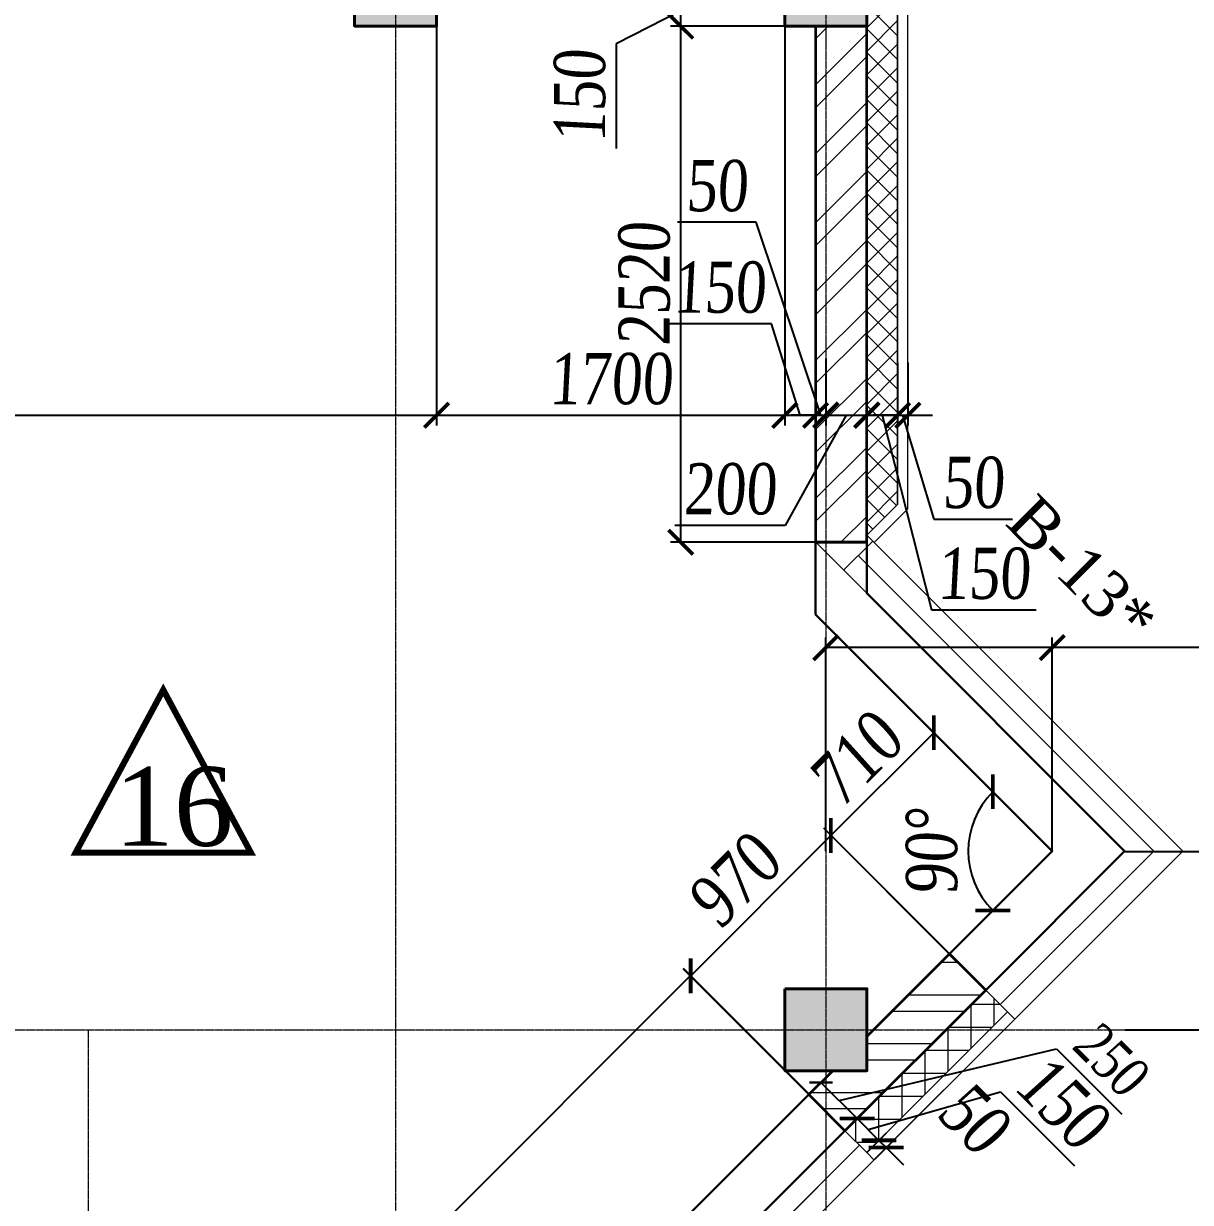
# Model space of a CAD drawing. Header units: inches. Extents: x -407541 to 6688123, y -998590 to 1205599.
# Drawn here: x 25188 to 30883, y 221894 to 227650 of the extents above; entities that cross this region are included whole.
import ezdxf

# ---------------------------------------------------------------- set-up
doc = ezdxf.new("R2010")
doc.units = ezdxf.units.IN
doc.header["$MEASUREMENT"] = 0
doc.linetypes.add('ACAD_ISO04W100', pattern=[30, 24, -3, 0, -3])
for name, color, linetype, lineweight in [('ведомость витражей', 224, 'Continuous', 13), ('ВЕНТ фасад', 230, 'Continuous', 9), ('ВИТРАЖ', 145, 'Continuous', 9), ('КИРПИЧ', 30, 'Continuous', 35), ('марки полов', 140, 'Continuous', 5), ('МОНОЛИТ', 5, 'Continuous', 40), ('Оси', 254, 'ACAD_ISO04W100', 5), ('размер внутр', 142, 'Continuous', 5), ('УТЕПЛИТЕЛЬ', 92, 'Continuous', 9), ('Цоколь', 21, 'Continuous', 30), ('Штриховка', 7, 'Continuous', 9)]:
    doc.layers.add(name, color=color, linetype=linetype, lineweight=lineweight)
doc.styles.add('STYLE2', font='times.ttf', dxfattribs={"width": 0.8, "oblique": 3})
doc.styles.add('Times', font='times.ttf')
doc.styles.add('стиль1', font='times.ttf')
doc.dimstyles.new('vnytren', dxfattribs={"dimtxt": 250, "dimasz": 120, "dimexe": 50, "dimexo": 0, "dimgap": 50, "dimtad": 1, "dimdec": 0, "dimzin": 0, "dimdsep": 46, "dimtxsty": 'STYLE2', "dimblk": 'ARCHTICK', "dimcen": 0, "dimadec": 0, "dimazin": 0, "dimtfac": 1, "dimtdec": 0, "dimtmove": 1, "dimatfit": 2, "dimldrblk": 'DOT', "dimfxl": 1, "dimtolj": 1, "dimtzin": 0, "dimarcsym": 0})
doc.dimstyles.new('монолит', dxfattribs={"dimtxt": 200, "dimasz": 80, "dimexe": 50, "dimexo": 0, "dimgap": 50, "dimtad": 1, "dimdec": 0, "dimzin": 0, "dimdsep": 46, "dimtxsty": 'STYLE2', "dimblk": 'ARCHTICK', "dimcen": 0, "dimadec": 0, "dimazin": 0, "dimtfac": 1, "dimtdec": 0, "dimtmove": 1, "dimatfit": 2, "dimldrblk": 'DOT', "dimfxl": 1, "dimtolj": 1, "dimtzin": 0, "dimarcsym": 0})

# ---------------------------------------------------------------- blocks, each defined once
blk = doc.blocks.new('_ARCHTICK')
at = {"color": 0, "linetype": 'ByBlock', "const_width": 0.15}
blk.add_lwpolyline([(-0.5, -0.5), (0.5, 0.5)], dxfattribs=at)
blk = doc.blocks.new('*D1352')
at = {"layer": 'размер внутр', "color": 0, "lineweight": -2, "transparency": 16777216}
for p, q in [((27203.4, 227637.2), (27203.4, 225687)), ((21223.2, 225038.4), (21223.2, 225787)), ((21223.2, 225737), (27203.4, 225737))]:
    blk.add_line(p, q, dxfattribs=at)
at = {"layer": 'размер внутр', "color": 0, "lineweight": -2, "transparency": 16777216, "xscale": 120, "yscale": 120, "zscale": 120, "rotation": 180}
blk.add_blockref('_ARCHTICK', (21223.2, 225737), dxfattribs=at)
at = {"layer": 'размер внутр', "color": 0, "lineweight": -2, "transparency": 16777216, "xscale": 120, "yscale": 120, "zscale": 120}
blk.add_blockref('_ARCHTICK', (27203.4, 225737), dxfattribs=at)
at = {"layer": 'размер внутр', "color": 0, "transparency": 16777216, "insert": (24213.3, 225914.6), "char_height": 250, "attachment_point": 5, "style": 'STYLE2'}
blk.add_mtext('\\A1;5980', dxfattribs=at)
blk = doc.blocks.new('_Dot')
at = {"color": 0, "linetype": 'ByBlock', "lineweight": -2}
blk.add_line((-0.5, 0), (-1, 0), dxfattribs=at)
at = {"color": 0, "linetype": 'ByBlock', "const_width": 0.5}
blk.add_lwpolyline([(-0.25, 0, 1), (0.25, 0, 1)], format="xyb", close=True, dxfattribs=at)
blk = doc.blocks.new('*D1353')
at = {"layer": 'размер внутр', "color": 0, "lineweight": -2, "transparency": 16777216}
for p, q in [((28762.6, 226679.7), (28378.7, 226679.7)), ((29078.3, 225737), (28762.6, 226679.7)), ((29053.3, 225993.3), (29053.3, 225687)), ((29103.2, 226012.1), (29103.2, 225687)), ((29053.3, 225737), (28933.3, 225737)), ((29053.3, 225737), (29103.2, 225737)), ((29053.3, 225737), (29103.2, 225737)), ((29103.2, 225737), (29223.2, 225737))]:
    blk.add_line(p, q, dxfattribs=at)
at = {"layer": 'размер внутр', "color": 0, "lineweight": -2, "transparency": 16777216, "xscale": 120, "yscale": 120, "zscale": 120}
blk.add_blockref('_ARCHTICK', (29053.3, 225737), dxfattribs=at)
at = {"layer": 'размер внутр', "color": 0, "lineweight": -2, "transparency": 16777216, "xscale": 120, "yscale": 120, "zscale": 120, "rotation": 180}
blk.add_blockref('_ARCHTICK', (29103.2, 225737), dxfattribs=at)
at = {"layer": 'размер внутр', "color": 0, "transparency": 16777216, "insert": (28570.6, 226856.9), "char_height": 250, "attachment_point": 5, "style": 'STYLE2'}
blk.add_mtext('\\A1;50', dxfattribs=at)
blk = doc.blocks.new('*D3537')
at = {"layer": 'размер внутр', "color": 0, "lineweight": -2, "transparency": 16777216}
for p, q in [((29303.3, 226012.1), (29303.3, 225687)), ((29453.2, 225993.3), (29453.2, 225687)), ((29303.3, 225737), (29453.2, 225737)), ((29378.3, 225737), (29618.5, 224786.9)), ((29618.5, 224786.9), (30129.4, 224786.9))]:
    blk.add_line(p, q, dxfattribs=at)
at = {"layer": 'размер внутр', "color": 0, "lineweight": -2, "transparency": 16777216, "xscale": 120, "yscale": 120, "zscale": 120, "rotation": 180}
blk.add_blockref('_ARCHTICK', (29303.3, 225737), dxfattribs=at)
at = {"layer": 'размер внутр', "color": 0, "lineweight": -2, "transparency": 16777216, "xscale": 120, "yscale": 120, "zscale": 120}
blk.add_blockref('_ARCHTICK', (29453.2, 225737), dxfattribs=at)
at = {"layer": 'размер внутр', "color": 0, "transparency": 16777216, "insert": (29873.9, 224964.1), "char_height": 250, "attachment_point": 5, "style": 'STYLE2'}
blk.add_mtext('\\A1;150', dxfattribs=at)
blk = doc.blocks.new('*D1354')
at = {"layer": 'размер внутр', "color": 0, "lineweight": -2, "transparency": 16777216}
for p, q in [((29453.2, 225993.3), (29453.2, 225687)), ((29503.2, 225994.6), (29503.2, 225687)), ((29453.2, 225737), (29333.2, 225737)), ((29453.2, 225737), (29503.2, 225737)), ((29453.2, 225737), (29503.2, 225737)), ((29478.2, 225737), (29630.2, 225230.5)), ((29503.2, 225737), (29623.2, 225737)), ((29630.2, 225230.5), (30014.1, 225230.5))]:
    blk.add_line(p, q, dxfattribs=at)
at = {"layer": 'размер внутр', "color": 0, "lineweight": -2, "transparency": 16777216, "xscale": 120, "yscale": 120, "zscale": 120}
blk.add_blockref('_ARCHTICK', (29453.2, 225737), dxfattribs=at)
at = {"layer": 'размер внутр', "color": 0, "lineweight": -2, "transparency": 16777216, "xscale": 120, "yscale": 120, "zscale": 120, "rotation": 180}
blk.add_blockref('_ARCHTICK', (29503.2, 225737), dxfattribs=at)
at = {"layer": 'размер внутр', "color": 0, "transparency": 16777216, "insert": (29822.2, 225407.7), "char_height": 250, "attachment_point": 5, "style": 'STYLE2'}
blk.add_mtext('\\A1;50', dxfattribs=at)
blk = doc.blocks.new('*D1356')
at = {"layer": 'размер внутр', "color": 0, "lineweight": -2, "transparency": 16777216}
for p, q in [((29103.2, 226012.1), (29103.2, 225688.4)), ((29303.3, 226012.1), (29303.3, 225688.4)), ((29203.3, 225738.4), (28904.8, 225199.2)), ((29103.2, 225738.4), (29303.3, 225738.4)), ((28904.8, 225199.2), (28365.6, 225199.2))]:
    blk.add_line(p, q, dxfattribs=at)
at = {"layer": 'размер внутр', "color": 0, "lineweight": -2, "transparency": 16777216, "xscale": 120, "yscale": 120, "zscale": 120, "rotation": 180}
blk.add_blockref('_ARCHTICK', (29103.2, 225738.4), dxfattribs=at)
at = {"layer": 'размер внутр', "color": 0, "lineweight": -2, "transparency": 16777216, "xscale": 120, "yscale": 120, "zscale": 120}
blk.add_blockref('_ARCHTICK', (29303.3, 225738.4), dxfattribs=at)
at = {"layer": 'размер внутр', "color": 0, "transparency": 16777216, "insert": (28635.2, 225376.4), "char_height": 250, "attachment_point": 5, "style": 'STYLE2'}
blk.add_mtext('\\A1;200', dxfattribs=at)
blk = doc.blocks.new('*D1358')
at = {"layer": 'размер внутр', "color": 0, "lineweight": -2, "transparency": 16777216}
for p, q in [((29022.2, 222422.7), (28408.1, 223036.7)), ((25240.5, 219798.4), (28443.5, 223001.4)), ((25864.3, 219174.7), (25205.2, 219833.8))]:
    blk.add_line(p, q, dxfattribs=at)
at = {"layer": 'размер внутр', "color": 0, "lineweight": -2, "transparency": 16777216, "xscale": 120, "yscale": 120, "zscale": 120}
for p, rotation in [((28443.5, 223001.4), 45.00000000046255), ((25240.5, 219798.4), 225.0000000004625)]:
    blk.add_blockref('_ARCHTICK', p, dxfattribs=dict(at, rotation=rotation))
at = {"layer": 'размер внутр', "color": 0, "transparency": 16777216, "insert": (26716.7, 221525.2), "char_height": 250, "attachment_point": 5, "rotation": 45, "style": 'STYLE2'}
blk.add_mtext('\\A1;4530', dxfattribs=at)
blk = doc.blocks.new('*D1359')
at = {"layer": 'размер внутр', "color": 0, "lineweight": -2, "transparency": 16777216}
for p, q in [((28442.3, 222999.5), (29128.4, 223685.6)), ((29706.3, 223107.8), (29093.1, 223721)), ((29020.7, 222421.2), (28407, 223034.9))]:
    blk.add_line(p, q, dxfattribs=at)
at = {"layer": 'размер внутр', "color": 0, "lineweight": -2, "transparency": 16777216, "xscale": 120, "yscale": 120, "zscale": 120}
for p, rotation in [((29128.4, 223685.6), 45.00000000046255), ((28442.3, 222999.5), 225.0000000004625)]:
    blk.add_blockref('_ARCHTICK', p, dxfattribs=dict(at, rotation=rotation))
at = {"layer": 'размер внутр', "color": 0, "transparency": 16777216, "insert": (28659.9, 223468.1), "char_height": 250, "attachment_point": 5, "rotation": 45, "style": 'STYLE2'}
blk.add_mtext('\\A1;970', dxfattribs=at)
blk = doc.blocks.new('*D1360')
at = {"layer": 'размер внутр', "color": 0, "lineweight": -2, "transparency": 16777216}
for p, q in [((29128.4, 223685.6), (29630.4, 224187.6)), ((30164.8, 223653.1), (29595, 224222.9)), ((29707.3, 223106.8), (29093.1, 223721))]:
    blk.add_line(p, q, dxfattribs=at)
at = {"layer": 'размер внутр', "color": 0, "lineweight": -2, "transparency": 16777216, "xscale": 120, "yscale": 120, "zscale": 120}
for p, rotation in [((29630.4, 224187.6), 45.00000000046255), ((29128.4, 223685.6), 225.0000000004625)]:
    blk.add_blockref('_ARCHTICK', p, dxfattribs=dict(at, rotation=rotation))
at = {"layer": 'размер внутр', "color": 0, "transparency": 16777216, "insert": (29253.9, 224062.1), "char_height": 250, "attachment_point": 5, "rotation": 45, "style": 'STYLE2'}
blk.add_mtext('\\A1;710', dxfattribs=at)
blk = doc.blocks.new('*D1361')
at = {"layer": 'размер внутр', "color": 0, "lineweight": -2, "transparency": 16777216}
for p, q in [((29055.3, 227637.2), (28345.1, 227637.2)), ((28395.1, 225117.3), (28395.1, 227637.2)), ((29055.3, 225117.3), (28345.1, 225117.3))]:
    blk.add_line(p, q, dxfattribs=at)
at = {"layer": 'размер внутр', "color": 0, "lineweight": -2, "transparency": 16777216, "xscale": 120, "yscale": 120, "zscale": 120}
for p, rotation in [((28395.1, 227637.2), 90), ((28395.1, 225117.3), 270)]:
    blk.add_blockref('_ARCHTICK', p, dxfattribs=dict(at, rotation=rotation))
at = {"layer": 'размер внутр', "color": 0, "transparency": 16777216, "insert": (28218, 226377.2), "char_height": 250, "attachment_point": 5, "rotation": 90, "style": 'STYLE2'}
blk.add_mtext('\\A1;2520', dxfattribs=at)
blk = doc.blocks.new('*D1362')
at = {"layer": 'размер внутр', "color": 0, "lineweight": -2, "transparency": 16777216}
for p, q in [((28903.3, 227787.1), (28345.1, 227787.1)), ((28395.1, 227637.2), (28395.1, 227787.1)), ((28395.1, 227712.1), (28079.9, 227550.6)), ((29055.3, 227637.2), (28345.1, 227637.2)), ((28079.9, 227550.6), (28079.9, 227039.7))]:
    blk.add_line(p, q, dxfattribs=at)
at = {"layer": 'размер внутр', "color": 0, "lineweight": -2, "transparency": 16777216, "xscale": 120, "yscale": 120, "zscale": 120}
for p, rotation in [((28395.1, 227787.1), 90), ((28395.1, 227637.2), 270)]:
    blk.add_blockref('_ARCHTICK', p, dxfattribs=dict(at, rotation=rotation))
at = {"layer": 'размер внутр', "color": 0, "transparency": 16777216, "insert": (27902.8, 227295.2), "char_height": 250, "attachment_point": 5, "rotation": 90, "style": 'STYLE2'}
blk.add_mtext('\\A1;150', dxfattribs=at)
blk = doc.blocks.new('*D1384')
at = {"layer": 'размер внутр', "color": 0, "lineweight": -2, "transparency": 16777216}
for p, q in [((29168, 222391.6), (30228.7, 222644.5)), ((30228.7, 222644.5), (30547.9, 222325.2)), ((28995.2, 222395.7), (29114.9, 222515.4)), ((29079.5, 222480), (29256.4, 222303.1)), ((29172.1, 222218.8), (29291.8, 222338.5))]:
    blk.add_line(p, q, dxfattribs=at)
at = {"layer": 'размер внутр', "color": 0, "lineweight": -2, "transparency": 16777216, "xscale": 80, "yscale": 80, "zscale": 80}
for p, rotation in [((29079.5, 222480), 135.0000000001179), ((29256.4, 222303.1), 315.0000000001178)]:
    blk.add_blockref('_ARCHTICK', p, dxfattribs=dict(at, rotation=rotation))
at = {"layer": 'размер внутр', "color": 0, "transparency": 16777216, "insert": (30495.6, 222592.2), "char_height": 200, "attachment_point": 5, "rotation": 315, "style": 'STYLE2'}
blk.add_mtext('\\A1;250', dxfattribs=at)
blk = doc.blocks.new('*D1385')
at = {"layer": 'размер внутр', "color": 0, "lineweight": -2, "transparency": 16777216}
for p, q in [((29309.4, 222250.2), (29956.2, 222433.8)), ((29956.2, 222433.8), (30317.5, 222072.6)), ((29172.1, 222218.8), (29291.8, 222338.5)), ((29256.4, 222303.1), (29362.4, 222197.2)), ((29304.3, 222139.1), (29397.7, 222232.5))]:
    blk.add_line(p, q, dxfattribs=at)
at = {"layer": 'размер внутр', "color": 0, "lineweight": -2, "transparency": 16777216, "xscale": 120, "yscale": 120, "zscale": 120}
for p, rotation in [((29256.4, 222303.1), 135.0000000001175), ((29362.4, 222197.2), 315.0000000001174)]:
    blk.add_blockref('_ARCHTICK', p, dxfattribs=dict(at, rotation=rotation))
at = {"layer": 'размер внутр', "color": 0, "transparency": 16777216, "insert": (30262.1, 222378.5), "char_height": 250, "attachment_point": 5, "rotation": 315, "style": 'STYLE2'}
blk.add_mtext('\\A1;150', dxfattribs=at)
blk = doc.blocks.new('*D1386')
at = {"layer": 'размер внутр', "color": 0, "lineweight": -2, "transparency": 16777216}
for p, q in [((29362.4, 222197.2), (29277.5, 222282)), ((29304.3, 222139.1), (29397.7, 222232.5)), ((29343.4, 222107.2), (29433.2, 222197.1)), ((29362.4, 222197.2), (29397.8, 222161.7)), ((29397.8, 222161.7), (29482.7, 222076.9))]:
    blk.add_line(p, q, dxfattribs=at)
at = {"layer": 'размер внутр', "color": 0, "lineweight": -2, "transparency": 16777216, "xscale": 120, "yscale": 120, "zscale": 120}
for p, rotation in [((29362.4, 222197.2), 315.0000000001174), ((29397.8, 222161.7), 135.0000000001175)]:
    blk.add_blockref('_ARCHTICK', p, dxfattribs=dict(at, rotation=rotation))
at = {"layer": 'размер внутр', "color": 0, "transparency": 16777216, "insert": (29829.5, 222301.3), "char_height": 250, "attachment_point": 5, "rotation": 315, "style": 'STYLE2'}
blk.add_mtext('\\A1;50', dxfattribs=at)
blk = doc.blocks.new('*D1547')
at = {"layer": 'размер внутр', "color": 0, "lineweight": -2, "transparency": 16777216}
for p, q in [((27203.4, 227637.2), (27203.4, 225687)), ((28903.4, 227637.2), (28903.4, 225687)), ((27203.4, 225737), (28903.4, 225737))]:
    blk.add_line(p, q, dxfattribs=at)
at = {"layer": 'размер внутр', "color": 0, "lineweight": -2, "transparency": 16777216, "xscale": 120, "yscale": 120, "zscale": 120, "rotation": 180}
blk.add_blockref('_ARCHTICK', (27203.4, 225737), dxfattribs=at)
at = {"layer": 'размер внутр', "color": 0, "lineweight": -2, "transparency": 16777216, "xscale": 120, "yscale": 120, "zscale": 120}
blk.add_blockref('_ARCHTICK', (28903.4, 225737), dxfattribs=at)
at = {"layer": 'размер внутр', "color": 0, "transparency": 16777216, "insert": (28053.4, 225914.6), "char_height": 250, "attachment_point": 5, "style": 'STYLE2'}
blk.add_mtext('\\A1;1700', dxfattribs=at)
blk = doc.blocks.new('*D1933')
at = {"layer": 'размер внутр', "color": 0, "lineweight": -2, "transparency": 16777216}
for p, q in [((28903.4, 227637.2), (28903.4, 225687)), ((29053.3, 226946), (29053.3, 225687)), ((28838.6, 226184), (28327.7, 226184)), ((28978.3, 225737), (28838.6, 226184)), ((28903.4, 225737), (29053.3, 225737))]:
    blk.add_line(p, q, dxfattribs=at)
at = {"layer": 'размер внутр', "color": 0, "lineweight": -2, "transparency": 16777216, "xscale": 120, "yscale": 120, "zscale": 120, "rotation": 180}
blk.add_blockref('_ARCHTICK', (28903.4, 225737), dxfattribs=at)
at = {"layer": 'размер внутр', "color": 0, "lineweight": -2, "transparency": 16777216, "xscale": 120, "yscale": 120, "zscale": 120}
blk.add_blockref('_ARCHTICK', (29053.3, 225737), dxfattribs=at)
at = {"layer": 'размер внутр', "color": 0, "transparency": 16777216, "insert": (28583.1, 226361.1), "char_height": 250, "attachment_point": 5, "style": 'STYLE2'}
blk.add_mtext('\\A1;150', dxfattribs=at)
blk = doc.blocks.new('*D2019')
at = {"layer": 'размер внутр', "color": 0, "lineweight": -2, "transparency": 16777216}
blk.add_arc((30208.7, 223609.2), 410.3, 135, 225, dxfattribs=at)
at = {"layer": 'размер внутр', "color": 0, "lineweight": -2, "transparency": 16777216, "xscale": 120, "yscale": 120, "zscale": 120}
for p, rotation in [((29918.6, 223899.3), 45.00000000001725), ((29918.6, 223319.1), 315.0000000000398)]:
    blk.add_blockref('_ARCHTICK', p, dxfattribs=dict(at, rotation=rotation))
at = {"layer": 'размер внутр', "color": 0, "transparency": 16777216, "insert": (29620.9, 223609.2), "char_height": 250, "attachment_point": 5, "rotation": 90, "style": 'STYLE2'}
blk.add_mtext('\\A1;90°', dxfattribs=at)
blk = doc.blocks.new('*D3315')
at = {"layer": 'размер внутр', "color": 0, "lineweight": -2, "ltscale": 0.1, "transparency": 16777216}
for p, q in [((30564.1, 223607.5), (31407.4, 223607.5)), ((31357.4, 223607.5), (31357.4, 222737.2)), ((30564.1, 222737.2), (31407.4, 222737.2))]:
    blk.add_line(p, q, dxfattribs=at)
at = {"layer": 'размер внутр', "color": 0, "lineweight": -2, "ltscale": 0.1, "transparency": 16777216, "xscale": 120, "yscale": 120, "zscale": 120}
for p, rotation in [((31357.4, 223607.5), 90), ((31357.4, 222737.2), 270)]:
    blk.add_blockref('_ARCHTICK', p, dxfattribs=dict(at, rotation=rotation))
at = {"layer": 'размер внутр', "color": 0, "ltscale": 0.1, "transparency": 16777216, "insert": (31179.9, 223172.4), "char_height": 250, "attachment_point": 5, "rotation": 90, "style": 'STYLE2'}
blk.add_mtext('\\A1;870', dxfattribs=at)
blk = doc.blocks.new('*D3319')
at = {"layer": 'размер внутр', "color": 0, "lineweight": -2, "ltscale": 0.1, "transparency": 16777216}
for p, q in [((29103.2, 223609.2), (29103.2, 224653)), ((30208.7, 223609.2), (30208.7, 224653)), ((30208.7, 224603), (29103.2, 224603)), ((31623.6, 224603), (30208.7, 224603))]:
    blk.add_line(p, q, dxfattribs=at)
at = {"layer": 'размер внутр', "color": 0, "lineweight": -2, "ltscale": 0.1, "transparency": 16777216, "xscale": 120, "yscale": 120, "zscale": 120, "rotation": 180}
blk.add_blockref('_ARCHTICK', (29103.2, 224603), dxfattribs=at)
at = {"layer": 'размер внутр', "color": 0, "lineweight": -2, "ltscale": 0.1, "transparency": 16777216, "xscale": 120, "yscale": 120, "zscale": 120}
blk.add_blockref('_ARCHTICK', (30208.7, 224603), dxfattribs=at)
at = {"layer": 'размер внутр', "color": 0, "ltscale": 0.1, "transparency": 16777216, "insert": (31298.8, 224780.1), "char_height": 250, "attachment_point": 5, "style": 'STYLE2'}
blk.add_mtext('\\A1;1105', dxfattribs=at)

msp = doc.modelspace()

# ---------------------------------------------------------------- hatches: boundary and pattern name
at = {"layer": 'УТЕПЛИТЕЛЬ'}
h = msp.add_hatch(dxfattribs=at)
h.set_pattern_fill('ANSI37', color=256, scale=900, angle=45, style=0)
h.paths.add_polyline_path([(29884.1, 222931), (29990.1, 222824.9), (29302.8, 222137.6), (29196.8, 222243.7)])
at = {"layer": 'Штриховка'}
h = msp.add_hatch(dxfattribs=at)
h.set_pattern_fill('ANSI35', color=256, scale=25, style=0)
h.set_pattern_definition([(45, (-6764080.43, -624333.35), (-112.2532015, 112.2532015), []), (45, (-6763968.18, -624333.35), (-112.2532015, 112.2532015), [198.4375, -39.6875, 0, -39.6875])])
h.paths.add_polyline_path([(17203.4, 266637), (17603.4, 266637), (17603.4, 266237), (17203.4, 266237)])
h.paths.add_polyline_path([(20203.4, 266637), (20603.4, 266637), (20603.4, 266237), (20203.4, 266237)])
h.paths.add_polyline_path([(24073.4, 266637), (24473.4, 266637), (24473.4, 266237), (24073.4, 266237)])
h.paths.add_polyline_path([(17203.4, 261137), (17603.4, 261137), (17603.4, 260737), (17203.4, 260737)])
h.paths.add_polyline_path([(17203.4, 252637), (17603.4, 252637), (17603.4, 252237), (17203.4, 252237)])
h.paths.add_polyline_path([(17203.4, 249137), (17603.4, 249137), (17603.4, 248737), (17203.4, 248737)])
h.paths.add_polyline_path([(17203.4, 243137), (17603.4, 243137), (17603.4, 242737), (17203.4, 242737)])
h.paths.add_polyline_path([(17203.4, 237137), (17603.4, 237137), (17603.4, 236737), (17203.4, 236737)])
h.paths.add_polyline_path([(20203.4, 231137), (20603.4, 231137), (20603.4, 230737), (20203.4, 230737)])
h.paths.add_polyline_path([(20203.4, 237137), (20603.4, 237137), (20603.4, 236737), (20203.4, 236737)])
h.paths.add_polyline_path([(20203.4, 243137), (20603.4, 243137), (20603.4, 242737), (20203.4, 242737)])
h.paths.add_polyline_path([(20203.4, 249137), (20603.4, 249137), (20603.4, 248737), (20203.4, 248737)])
h.paths.add_polyline_path([(20203.4, 228037), (20603.4, 228037), (20603.4, 227637), (20203.4, 227637)])
h.paths.add_polyline_path([(20203.4, 219337), (20603.4, 219337), (20603.4, 218937), (20203.4, 218937)])
h.paths.add_polyline_path([(24703.4, 258237), (25103.4, 258237), (25103.4, 257837), (24703.4, 257837)])
h.paths.add_polyline_path([(30703.4, 263637), (31103.4, 263637), (31103.4, 263237), (30703.4, 263237)])
h.paths.add_polyline_path([(30703.4, 258237), (31103.4, 258237), (31103.4, 257837), (30703.4, 257837)])
h.paths.add_polyline_path([(36703.4, 263637), (37103.4, 263637), (37103.4, 263237), (36703.4, 263237)])
h.paths.add_polyline_path([(36703.4, 258237), (37103.4, 258237), (37103.4, 257837), (36703.4, 257837)])
h.paths.add_polyline_path([(42703.4, 263637), (43103.4, 263637), (43103.4, 263237), (42703.4, 263237)])
h.paths.add_polyline_path([(42703.4, 258237), (43103.4, 258237), (43103.4, 257837), (42703.4, 257837)])
h.paths.add_polyline_path([(48703.4, 258237), (49103.4, 258237), (49103.4, 257837), (48703.4, 257837)])
h.paths.add_polyline_path([(54703.4, 263637), (55103.4, 263637), (55103.4, 263237), (54703.4, 263237)])
h.paths.add_polyline_path([(54703.4, 258237), (55103.4, 258237), (55103.4, 257837), (54703.4, 257837)])
h.paths.add_polyline_path([(60703.4, 263637), (61103.4, 263637), (61103.4, 263237), (60703.4, 263237)])
h.paths.add_polyline_path([(60703.4, 258237), (61103.4, 258237), (61103.4, 257837), (60703.4, 257837)])
h.paths.add_polyline_path([(66703.4, 263637), (67103.4, 263637), (67103.4, 263237), (66703.4, 263237)])
h.paths.add_polyline_path([(66703.4, 258237), (67103.4, 258237), (67103.4, 257837), (66703.4, 257837)])
h.paths.add_polyline_path([(72703.4, 258237), (73103.4, 258237), (73103.4, 257837), (72703.4, 257837)])
h.paths.add_polyline_path([(78703.4, 263637), (79103.4, 263637), (79103.4, 263237), (78703.4, 263237)])
h.paths.add_polyline_path([(78703.4, 258237), (79103.4, 258237), (79103.4, 257837), (78703.4, 257837)])
h.paths.add_polyline_path([(84703.4, 263637), (85103.4, 263637), (85103.4, 263237), (84703.4, 263237)])
h.paths.add_polyline_path([(84703.4, 258237), (85103.4, 258237), (85103.4, 257837), (84703.4, 257837)])
h.paths.add_polyline_path([(90703.4, 258237), (91103.4, 258237), (91103.4, 257837), (90703.4, 257837)])
h.paths.add_polyline_path([(30703.4, 272037), (31103.4, 272037), (31103.4, 271637), (30703.4, 271637)])
h.paths.add_polyline_path([(36703.4, 272037), (37103.4, 272037), (37103.4, 271637), (36703.4, 271637)])
h.paths.add_polyline_path([(42703.4, 272037), (43103.4, 272037), (43103.4, 271637), (42703.4, 271637)])
h.paths.add_polyline_path([(54703.4, 272037), (55103.4, 272037), (55103.4, 271637), (54703.4, 271637)])
h.paths.add_polyline_path([(60703.4, 272037), (61103.4, 272037), (61103.4, 271637), (60703.4, 271637)])
h.paths.add_polyline_path([(66703.4, 272037), (67103.4, 272037), (67103.4, 271637), (66703.4, 271637)])
h.paths.add_polyline_path([(78703.4, 272037), (79103.4, 272037), (79103.4, 271637), (78703.4, 271637)])
h.paths.add_polyline_path([(84703.4, 272037), (85103.4, 272037), (85103.4, 271637), (84703.4, 271637)])
h.paths.add_polyline_path([(91333.4, 266637), (91733.4, 266637), (91733.4, 266237), (91333.4, 266237)])
h.paths.add_polyline_path([(95203.4, 266637), (95603.4, 266637), (95603.4, 266237), (95203.4, 266237)])
h.paths.add_polyline_path([(91333.4, 261137), (91733.4, 261137), (91733.4, 260737), (91333.4, 260737)])
h.paths.add_polyline_path([(95203.4, 261137), (95603.4, 261137), (95603.4, 260737), (95203.4, 260737)])
h.paths.add_polyline_path([(17203.4, 219337), (17603.4, 219337), (17603.4, 218937), (17203.4, 218937)])
h.paths.add_polyline_path([(12103.4, 219337), (12503.4, 219337), (12503.4, 218937), (12103.4, 218937)])
h.paths.add_polyline_path([(8503.4, 222937), (8903.4, 222937), (8903.4, 222537), (8503.4, 222537)])
h.paths.add_polyline_path([(8503.4, 228037), (8903.4, 228037), (8903.4, 227637), (8503.4, 227637)])
h.paths.add_polyline_path([(10603.4, 237137), (11003.4, 237137), (11003.4, 236737), (10603.4, 236737)])
h.paths.add_polyline_path([(10603.4, 243137), (11003.4, 243137), (11003.4, 242737), (10603.4, 242737)])
h.paths.add_polyline_path([(10603.4, 249137), (11003.4, 249137), (11003.4, 248737), (10603.4, 248737)])
h.paths.add_polyline_path([(26803.4, 237137), (27203.4, 237137), (27203.4, 236737), (26803.4, 236737)])
h.paths.add_polyline_path([(26803.4, 243137), (27203.4, 243137), (27203.4, 242737), (26803.4, 242737)])
h.paths.add_polyline_path([(26803.4, 249137), (27203.4, 249137), (27203.4, 248737), (26803.4, 248737)])
h.paths.add_polyline_path([(25303.4, 219337), (25703.4, 219337), (25703.4, 218937), (25303.4, 218937)])
h.paths.add_polyline_path([(28903.4, 222937), (29303.4, 222937), (29303.4, 222537), (28903.4, 222537)])
h.paths.add_polyline_path([(28903.4, 228037), (29303.4, 228037), (29303.4, 227637), (28903.4, 227637)])
h.paths.add_polyline_path([(26803.4, 231137), (27203.4, 231137), (27203.4, 230737), (26803.4, 230737)])
h.paths.add_polyline_path([(26803.4, 228037), (27203.4, 228037), (27203.4, 227637), (26803.4, 227637)])
h.paths.add_polyline_path([(95203.4, 243137), (95603.4, 243137), (95603.4, 242737), (95203.4, 242737)])
h.paths.add_polyline_path([(95203.4, 237137), (95603.4, 237137), (95603.4, 236737), (95203.4, 236737)])
h.paths.add_polyline_path([(98203.4, 231137), (98603.4, 231137), (98603.4, 230737), (98203.4, 230737)])
h.paths.add_polyline_path([(98203.4, 237137), (98603.4, 237137), (98603.4, 236737), (98203.4, 236737)])
h.paths.add_polyline_path([(98203.4, 243137), (98603.4, 243137), (98603.4, 242737), (98203.4, 242737)])
h.paths.add_polyline_path([(98203.4, 249137), (98603.4, 249137), (98603.4, 248737), (98203.4, 248737)])
h.paths.add_polyline_path([(98203.4, 222937), (98603.4, 222937), (98603.4, 222537), (98203.4, 222537)])
h.paths.add_polyline_path([(98203.4, 219337), (98603.4, 219337), (98603.4, 218937), (98203.4, 218937)])
h.paths.add_polyline_path([(95203.4, 222937), (95603.4, 222937), (95603.4, 222537), (95203.4, 222537)])
h.paths.add_polyline_path([(95203.4, 219337), (95603.4, 219337), (95603.4, 218937), (95203.4, 218937)])
h.paths.add_polyline_path([(90103.4, 219337), (90503.4, 219337), (90503.4, 218937), (90103.4, 218937)])
h.paths.add_polyline_path([(86503.4, 222937), (86903.4, 222937), (86903.4, 222537), (86503.4, 222537)])
h.paths.add_polyline_path([(86503.4, 228037), (86903.4, 228037), (86903.4, 227637), (86503.4, 227637)])
h.paths.add_polyline_path([(88603.4, 237137), (89003.4, 237137), (89003.4, 236737), (88603.4, 236737)])
h.paths.add_polyline_path([(88603.4, 243137), (89003.4, 243137), (89003.4, 242737), (88603.4, 242737)])
h.paths.add_polyline_path([(104803.4, 237137), (105203.4, 237137), (105203.4, 236737), (104803.4, 236737)])
h.paths.add_polyline_path([(104803.4, 243137), (105203.4, 243137), (105203.4, 242737), (104803.4, 242737)])
h.paths.add_polyline_path([(104803.4, 249137), (105203.4, 249137), (105203.4, 248737), (104803.4, 248737)])
h.paths.add_polyline_path([(103303.4, 219337), (103703.4, 219337), (103703.4, 218937), (103303.4, 218937)])
h.paths.add_polyline_path([(106903.4, 222937), (107303.4, 222937), (107303.4, 222537), (106903.4, 222537)])
h.paths.add_polyline_path([(104803.4, 231137), (105203.4, 231137), (105203.4, 230737), (104803.4, 230737)])
h.paths.add_polyline_path([(176603.4, 266637), (176203.4, 266637), (176203.4, 266237), (176603.4, 266237)])
h.paths.add_polyline_path([(173603.4, 266637), (173203.4, 266637), (173203.4, 266237), (173603.4, 266237)])
h.paths.add_polyline_path([(169733.4, 266637), (169333.4, 266637), (169333.4, 266237), (169733.4, 266237)])
h.paths.add_polyline_path([(176603.4, 261137), (176203.4, 261137), (176203.4, 260737), (176603.4, 260737)])
h.paths.add_polyline_path([(176603.4, 252637), (176203.4, 252637), (176203.4, 252237), (176603.4, 252237)])
h.paths.add_polyline_path([(176603.4, 249137), (176203.4, 249137), (176203.4, 248737), (176603.4, 248737)])
h.paths.add_polyline_path([(176603.4, 243137), (176203.4, 243137), (176203.4, 242737), (176603.4, 242737)])
h.paths.add_polyline_path([(176603.4, 237137), (176203.4, 237137), (176203.4, 236737), (176603.4, 236737)])
h.paths.add_polyline_path([(173603.4, 231137), (173203.4, 231137), (173203.4, 230737), (173603.4, 230737)])
h.paths.add_polyline_path([(173603.4, 237137), (173203.4, 237137), (173203.4, 236737), (173603.4, 236737)])
h.paths.add_polyline_path([(173603.4, 243137), (173203.4, 243137), (173203.4, 242737), (173603.4, 242737)])
h.paths.add_polyline_path([(173603.4, 249137), (173203.4, 249137), (173203.4, 248737), (173603.4, 248737)])
h.paths.add_polyline_path([(173603.4, 228037), (173203.4, 228037), (173203.4, 227637), (173603.4, 227637)])
h.paths.add_polyline_path([(173603.4, 222937), (173203.4, 222937), (173203.4, 222537), (173603.4, 222537)])
h.paths.add_polyline_path([(173603.4, 219337), (173203.4, 219337), (173203.4, 218937), (173603.4, 218937)])
h.paths.add_polyline_path([(169103.4, 258237), (168703.4, 258237), (168703.4, 257837), (169103.4, 257837)])
h.paths.add_polyline_path([(163103.4, 263637), (162703.4, 263637), (162703.4, 263237), (163103.4, 263237)])
h.paths.add_polyline_path([(163103.4, 258237), (162703.4, 258237), (162703.4, 257837), (163103.4, 257837)])
h.paths.add_polyline_path([(157103.4, 263637), (156703.4, 263637), (156703.4, 263237), (157103.4, 263237)])
h.paths.add_polyline_path([(157103.4, 258237), (156703.4, 258237), (156703.4, 257837), (157103.4, 257837)])
h.paths.add_polyline_path([(151103.4, 263637), (150703.4, 263637), (150703.4, 263237), (151103.4, 263237)])
h.paths.add_polyline_path([(151103.4, 258237), (150703.4, 258237), (150703.4, 257837), (151103.4, 257837)])
h.paths.add_polyline_path([(145103.4, 258237), (144703.4, 258237), (144703.4, 257837), (145103.4, 257837)])
h.paths.add_polyline_path([(139103.4, 263637), (138703.4, 263637), (138703.4, 263237), (139103.4, 263237)])
h.paths.add_polyline_path([(139103.4, 258237), (138703.4, 258237), (138703.4, 257837), (139103.4, 257837)])
h.paths.add_polyline_path([(133103.4, 263637), (132703.4, 263637), (132703.4, 263237), (133103.4, 263237)])
h.paths.add_polyline_path([(133103.4, 258237), (132703.4, 258237), (132703.4, 257837), (133103.4, 257837)])
h.paths.add_polyline_path([(127103.4, 263637), (126703.4, 263637), (126703.4, 263237), (127103.4, 263237)])
h.paths.add_polyline_path([(127103.4, 258237), (126703.4, 258237), (126703.4, 257837), (127103.4, 257837)])
h.paths.add_polyline_path([(121103.4, 258237), (120703.4, 258237), (120703.4, 257837), (121103.4, 257837)])
h.paths.add_polyline_path([(115103.4, 263637), (114703.4, 263637), (114703.4, 263237), (115103.4, 263237)])
h.paths.add_polyline_path([(115103.4, 258237), (114703.4, 258237), (114703.4, 257837), (115103.4, 257837)])
h.paths.add_polyline_path([(109103.4, 263637), (108703.4, 263637), (108703.4, 263237), (109103.4, 263237)])
h.paths.add_polyline_path([(109103.4, 258237), (108703.4, 258237), (108703.4, 257837), (109103.4, 257837)])
h.paths.add_polyline_path([(103103.4, 258237), (102703.4, 258237), (102703.4, 257837), (103103.4, 257837)])
h.paths.add_polyline_path([(163103.4, 272037), (162703.4, 272037), (162703.4, 271637), (163103.4, 271637)])
h.paths.add_polyline_path([(157103.4, 272037), (156703.4, 272037), (156703.4, 271637), (157103.4, 271637)])
h.paths.add_polyline_path([(151103.4, 272037), (150703.4, 272037), (150703.4, 271637), (151103.4, 271637)])
h.paths.add_polyline_path([(139103.4, 272037), (138703.4, 272037), (138703.4, 271637), (139103.4, 271637)])
h.paths.add_polyline_path([(133103.4, 272037), (132703.4, 272037), (132703.4, 271637), (133103.4, 271637)])
h.paths.add_polyline_path([(127103.4, 272037), (126703.4, 272037), (126703.4, 271637), (127103.4, 271637)])
h.paths.add_polyline_path([(115103.4, 272037), (114703.4, 272037), (114703.4, 271637), (115103.4, 271637)])
h.paths.add_polyline_path([(109103.4, 272037), (108703.4, 272037), (108703.4, 271637), (109103.4, 271637)])
h.paths.add_polyline_path([(102473.4, 266637), (102073.4, 266637), (102073.4, 266237), (102473.4, 266237)])
h.paths.add_polyline_path([(98603.4, 266637), (98203.4, 266637), (98203.4, 266237), (98603.4, 266237)])
h.paths.add_polyline_path([(176603.4, 222937), (176203.4, 222937), (176203.4, 222537), (176603.4, 222537)])
h.paths.add_polyline_path([(176603.4, 219337), (176203.4, 219337), (176203.4, 218937), (176603.4, 218937)])
h.paths.add_polyline_path([(181703.4, 219337), (181303.4, 219337), (181303.4, 218937), (181703.4, 218937)])
h.paths.add_polyline_path([(185303.4, 222937), (184903.4, 222937), (184903.4, 222537), (185303.4, 222537)])
h.paths.add_polyline_path([(185303.4, 228037), (184903.4, 228037), (184903.4, 227637), (185303.4, 227637)])
h.paths.add_polyline_path([(183203.4, 237137), (182803.4, 237137), (182803.4, 236737), (183203.4, 236737)])
h.paths.add_polyline_path([(183203.4, 243137), (182803.4, 243137), (182803.4, 242737), (183203.4, 242737)])
h.paths.add_polyline_path([(183203.4, 249137), (182803.4, 249137), (182803.4, 248737), (183203.4, 248737)])
h.paths.add_polyline_path([(167003.4, 237137), (166603.4, 237137), (166603.4, 236737), (167003.4, 236737)])
h.paths.add_polyline_path([(167003.4, 243137), (166603.4, 243137), (166603.4, 242737), (167003.4, 242737)])
h.paths.add_polyline_path([(167003.4, 249137), (166603.4, 249137), (166603.4, 248737), (167003.4, 248737)])
h.paths.add_polyline_path([(168503.4, 219337), (168103.4, 219337), (168103.4, 218937), (168503.4, 218937)])
h.paths.add_polyline_path([(164903.4, 222937), (164503.4, 222937), (164503.4, 222537), (164903.4, 222537)])
h.paths.add_polyline_path([(164903.4, 228037), (164503.4, 228037), (164503.4, 227637), (164903.4, 227637)])
h.paths.add_polyline_path([(167003.4, 231137), (166603.4, 231137), (166603.4, 230737), (167003.4, 230737)])
h.paths.add_polyline_path([(167003.4, 228037), (166603.4, 228037), (166603.4, 227637), (167003.4, 227637)])
h.paths.add_polyline_path([(91333.4, 258237), (91733.4, 258237), (91733.4, 257837), (91333.4, 257837)])
h.paths.add_polyline_path([(95203.4, 258237), (95603.4, 258237), (95603.4, 257837), (95203.4, 257837)])
h.paths.add_polyline_path([(180703.4, 261137), (180303.4, 261137), (180303.4, 260737), (180703.4, 260737)])
h.paths.add_polyline_path([(180703.4, 252637), (180303.4, 252637), (180303.4, 252237), (180703.4, 252237)])
h.paths.add_polyline_path([(13103.4, 261137), (13503.4, 261137), (13503.4, 260737), (13103.4, 260737)])
h.paths.add_polyline_path([(13103.4, 252637), (13503.4, 252637), (13503.4, 252237), (13103.4, 252237)])
h.paths.add_polyline_path([(17203.4, 258237), (17603.4, 258237), (17603.4, 257837), (17203.4, 257837)])
h.paths.add_polyline_path([(13103.4, 258237), (13503.4, 258237), (13503.4, 257837), (13103.4, 257837)])
h.paths.add_polyline_path([(176603.4, 258237), (176203.4, 258237), (176203.4, 257837), (176603.4, 257837)])
h.paths.add_polyline_path([(180703.4, 258237), (180303.4, 258237), (180303.4, 257837), (180703.4, 257837)])
h.paths.add_polyline_path([(98203.4, 228037), (98603.4, 228037), (98603.4, 227637), (98203.4, 227637)])
h.paths.add_polyline_path([(104803.4, 228037), (105203.4, 228037), (105203.4, 227637), (104803.4, 227637)])
h.paths.add_polyline_path([(106903.4, 228037), (107303.4, 228037), (107303.4, 227637), (106903.4, 227637)])
h.paths.add_polyline_path([(17603.4, 222922), (17203.4, 222922), (17203.4, 222537), (17603.4, 222537)])
h.paths.add_polyline_path([(20603.4, 222922), (20203.4, 222922), (20203.4, 222537), (20603.4, 222537)])
h = msp.add_hatch(dxfattribs=at)
h.set_pattern_fill('ANSI32', color=256, scale=500, style=0)
h.set_pattern_definition([(45, (-0.01, 120), (-132.58252, 132.58252), []), (45, (88.38, 120), (-132.58252, 132.58252), [])])
h.paths.add_polyline_path([(20603.3, 230977.2), (20603.3, 230857.2), (20757.8, 230857.2), (20757.8, 230977.2)])
h.paths.add_polyline_path([(21659.4, 230977.2), (21659.4, 230857.2), (22730.1, 230857.2), (22726.5, 230977.2)])
h.paths.add_polyline_path([(26803.3, 230857.2), (26803.3, 230977.2), (22726.5, 230977.2), (22730.1, 230857.2)])
h.paths.add_polyline_path([(20323.3, 222657.2), (20203.3, 222657.2), (20203.3, 222390.1), (20203.3, 219457.2), (20323.3, 219457.2)])
h.paths.add_polyline_path([(17603.3, 222657.2), (17483.3, 222657.2), (17483.3, 221187.7, -0.046758), (17603.3, 221201.4)])
h.paths.add_polyline_path([(17603.3, 221201.4, 0.046758), (17483.3, 221187.7), (17483.3, 219921, 0.046758), (17603.3, 219907.3)])
h.paths.add_polyline_path([(17483.3, 219921), (17483.3, 219457.2), (17603.3, 219457.2), (17603.3, 219907.3, -0.046758)])
h = msp.add_hatch(dxfattribs=at)
h.set_pattern_fill('ANSI37', color=256, scale=650, style=0)
h.paths.add_polyline_path([(29453.2, 228187.2), (27203.3, 228187.2), (27203.2, 228037.2), (29303.2, 228037.2), (29303.3, 225152.1), (29453.2, 225301.2)])
at = {"layer": 'Штриховка', "ltscale": 0.1}
h = msp.add_hatch(dxfattribs=at)
h.set_pattern_fill('ANSI32', color=256, scale=25, style=0)
h.set_pattern_definition([(45, (-6764080.43, -624333.1), (-168.379802, 168.379802), []), (45, (-6763968.18, -624333.1), (-168.379802, 168.379802), [])])
h.paths.add_polyline_path([(29303.3, 227637.2), (29053.3, 227637.2), (29053.3, 225117.3), (29303.3, 225117.3)])
at = {"layer": 'Штриховка'}
h = msp.add_hatch(dxfattribs=at)
h.set_pattern_fill('ANSI32', color=256, scale=25, angle=45, style=0)
h.set_pattern_definition([(180, (816094.87, -7727689.3), (-9e-11, -238.125), []), (180, (816015.5, -7727609.93), (-9e-11, -238.125), [])])
h.paths.add_polyline_path([(29136.7, 222537.2), (29020, 222420.5), (29196.8, 222243.7), (29884.1, 222931), (29707.3, 223107.8), (29303.2, 222703.7), (29303.2, 222537.2)])

# ---------------------------------------------------------------- linework, layer by layer
at = {"layer": 'ВЕНТ фасад'}
for points in [[(27403.2, 228417.2), (27353.3, 228417.2), (27353.3, 228417.2), (27353.6, 228187.2), (29453.2, 228187.2), (29453.2, 225301.2), (29303.3, 225152.1), (29338.7, 225116.7), (29503.2, 225280.4), (29503.2, 228237.2), (27403.2, 228237.2), (27403.2, 228417.2)], [(29302.8, 222137.6), (29338.3, 222102.2), (30025.6, 222789.5), (29990.1, 222824.9)]]:
    msp.add_lwpolyline(points, close=True, dxfattribs=at)
at = {"layer": 'ВИТРАЖ', "ltscale": 0.1}
for p, q in [((29053.3, 225119.3), (30562.9, 223609.6)), ((29332, 225123.4), (29190.6, 224982)), ((29332, 225123.4), (29190.6, 224982)), ((29303.3, 225152.1), (30845.8, 223609.6)), ((29303.3, 225152.1), (30845.8, 223609.6)), ((29261.5, 225052.5), (30704.4, 223609.6)), ((29261.5, 225052.5), (30704.4, 223609.6)), ((30562.9, 223609.6), (24629.6, 217676.4)), ((30845.8, 223609.6), (24712.5, 217476.4)), ((30704.4, 223609.6), (29954.9, 222860.2)), ((29267.6, 222172.9), (26067.6, 218972.9))]:
    msp.add_line(p, q, dxfattribs=at)
for points in [[(29053.3, 225119.3), (30562.9, 223609.6), (25996.9, 219043.6)], [(30845.8, 223609.6), (24829.8, 217593.7)], [(30704.4, 223609.6), (29954.9, 222860.2)], [(30704.4, 223609.6), (29954.9, 222860.2)], [(29267.6, 222172.9), (26067.6, 218972.9)], [(29267.6, 222172.9), (26067.6, 218972.9)]]:
    msp.add_lwpolyline(points, dxfattribs=at)
at = {"layer": 'КИРПИЧ', "ltscale": 0.1}
msp.add_lwpolyline([(29303.3, 227637.2), (29053.3, 227637.2), (29053.3, 225117.3), (29303.3, 225117.3)], close=True, dxfattribs=at)
at = {"layer": 'КИРПИЧ'}
msp.add_lwpolyline([(29136.7, 222537.2), (29020, 222420.5), (29196.8, 222243.7), (29884.1, 222931), (29707.3, 223107.8), (29303.2, 222703.7), (29303.2, 222537.2), (29136.7, 222537.2)], dxfattribs=at)
at = {"layer": 'марки полов', "const_width": 30}
msp.add_lwpolyline([(25441.8, 223602), (25869.3, 224396.5), (26296.8, 223602)], close=True, dxfattribs=at)
at = {"layer": 'МОНОЛИТ'}
for points in [[(26803.4, 228037.2), (27203.2, 228037.2), (27203.4, 227637.2), (26803.4, 227637.2)], [(28903.4, 228037.2), (29303.2, 228037.2), (29303.4, 227637.2), (28903.4, 227637.2)], [(28903.4, 222937.2), (29303.4, 222937.2), (29303.4, 222537.2), (28903.4, 222537.2)]]:
    msp.add_lwpolyline(points, close=True, dxfattribs=at)
at = {"layer": 'Оси', "ltscale": 0.3}
for p, q in [((27003.2, 252437.2), (27003.2, 211937.2)), ((29103.2, 230937.2), (29103.2, 211937.2)), ((1503.2, 222737.2), (36186.8, 222737.2)), ((25503.2, 222737.2), (25503.2, 211937.2))]:
    msp.add_line(p, q, dxfattribs=at)
at = {"layer": 'УТЕПЛИТЕЛЬ'}
msp.add_lwpolyline([(29453.2, 228187.2), (27203.3, 228187.2), (27203.3, 228187.2), (27203.3, 228187.2), (27203.2, 228037.2), (29303.2, 228037.2), (29303.3, 225152.1), (29453.2, 225301.2)], close=True, dxfattribs=at)
at = {"layer": 'УТЕПЛИТЕЛЬ', "ltscale": 0.1}
msp.add_lwpolyline([(29884.1, 222931), (29990.1, 222824.9), (29302.8, 222137.6), (29196.8, 222243.7), (29884.1, 222931)], dxfattribs=at)
at = {"layer": 'Цоколь', "ltscale": 0.1}
for points in [[(29052.9, 225119.3), (29302.9, 225119.3), (29302.9, 224869.3), (30561.5, 223609.2), (29883.8, 222931), (29705.6, 223106.4)], [(29053.2, 225119.3), (29053.2, 224764.7), (30208.7, 223609.2), (29707.3, 223107.8)], [(29019.7, 222420.5), (29196.5, 222243.7), (25996.2, 219044), (25819.7, 219220.5)], [(29020, 222420.5), (25820, 219220.5)]]:
    msp.add_lwpolyline(points, dxfattribs=at)

# ---------------------------------------------------------------- texts
at = {"layer": 'ведомость витражей', "style": 'Times'}
msp.add_text('В-13*', height=226.8, rotation=314.99731, dxfattribs=at).set_placement((29971.8, 225205.9))
at = {"layer": 'марки полов', "insert": (25630.1, 224020.1), "char_height": 385, "width": 645.369, "attachment_point": 1, "style": 'стиль1'}
msp.add_mtext('16', dxfattribs=at)

# ---------------------------------------------------------------- dimensions: what is measured, and where the dimension line sits
at = {"layer": 'размер внутр'}
for base, p1, p2, angle, dimstyle, picture, middle, dimtype in [((28395.1, 227787.1), (29055.3, 227637.2), (28903.3, 227787.1), 90, 'vnytren', '*D1362', (28079.9, 227500.6), 160), ((29256.4, 222303.1), (28995.2, 222395.7), (29172.1, 222218.8), 315, 'монолит', '*D1384', (30264, 222609.2), 161), ((29362.4, 222197.2), (29172.1, 222218.8), (29304.3, 222139.1), 135, 'vnytren', '*D1385', (29991.6, 222398.5), 160), ((29397.8, 222161.7), (29304.3, 222139.1), (29343.4, 222107.2), 135, 'vnytren', '*D1386', (29704.2, 222176), 160)]:
    dim = msp.add_linear_dim(base=base, p1=p1, p2=p2, angle=angle, dimstyle=dimstyle, dxfattribs=at)
    dim.commit()
    dim.dimension.update_dxf_attribs({"geometry": picture, "text_midpoint": middle, "dimtype": dimtype})
for base, p1, p2, angle, picture, middle in [((28395.1, 227637.2), (29055.3, 225117.3), (29055.3, 227637.2), 90, '*D1361', (28218, 226377.2)), ((29630.4, 224187.6), (29707.3, 223106.8), (30164.8, 223653.1), 225, '*D1360', (29253.9, 224062.1)), ((29128.4, 223685.6), (29020.7, 222421.2), (29706.3, 223107.8), 225, '*D1359', (28659.9, 223468.1)), ((28443.5, 223001.4), (25864.3, 219174.7), (29022.2, 222422.7), 225, '*D1358', (26716.7, 221525.2))]:
    dim = msp.add_linear_dim(base=base, p1=p1, p2=p2, angle=angle, dimstyle='vnytren', dxfattribs=at)
    dim.commit()
    dim.dimension.update_dxf_attribs({"geometry": picture, "text_midpoint": middle})
for base, p1, p2, picture, middle in [((27203.4, 225737), (21223.2, 225038.4), (27203.4, 227637.2), '*D1352', (24213.3, 225914.6)), ((28903.4, 225737), (27203.4, 227637.2), (28903.4, 227637.2), '*D1547', (28053.4, 225914.6)), ((29503.2, 225737), (29453.2, 225993.3), (29503.2, 225994.6), '*D1354', (29680.2, 225407.7))]:
    dim = msp.add_linear_dim(base=base, p1=p1, p2=p2, dimstyle='vnytren', dxfattribs=at)
    dim.commit()
    dim.dimension.update_dxf_attribs({"geometry": picture, "text_midpoint": middle})
for base, p1, p2, picture, middle in [((29053.3, 225737), (28903.4, 227637.2), (29053.3, 226946), '*D1933', (28788.6, 226184)), ((29103.2, 225737), (29053.3, 225993.3), (29103.2, 226012.1), '*D1353', (28712.6, 226679.7)), ((29303.3, 225738.4), (29103.2, 226012.1), (29303.3, 226012.1), '*D1356', (28854.8, 225199.2)), ((29453.2, 225737), (29303.3, 226012.1), (29453.2, 225993.3), '*D3537', (29668.5, 224786.9))]:
    dim = msp.add_linear_dim(base=base, p1=p1, p2=p2, dimstyle='vnytren', dxfattribs=at)
    dim.commit()
    dim.dimension.update_dxf_attribs({"geometry": picture, "text_midpoint": middle, "dimtype": 160})
at = {"layer": 'размер внутр', "ltscale": 0.1}
dim = msp.add_linear_dim(base=(29103.2437, 224602.9672), p1=(30208.7392, 223609.2236), p2=(29103.2437, 223609.2236), angle=180, dimstyle='vnytren', dxfattribs=at)
dim.commit()
dim.dimension.update_dxf_attribs({"geometry": '*D3319', "text_midpoint": (31298.7946, 224780.1302), "dimtype": 160})
at = {"layer": 'размер внутр'}
dim = msp.add_angular_dim_2l(base=(29812.5, 223715.4), line1=((29053.2, 224764.7), (30208.7, 223609.2)), line2=((30208.7, 223609.2), (29707.3, 223107.8)), dimstyle='vnytren', dxfattribs=at)
dim.commit()
dim.dimension.update_dxf_attribs({"geometry": '*D2019', "text_midpoint": (29620.9, 223609.2)})
at = {"layer": 'размер внутр', "ltscale": 0.1}
dim = msp.add_linear_dim(base=(31357.4, 222737.2), p1=(30564.1, 223607.5), p2=(30564.1, 222737.2), angle=90, dimstyle='vnytren', dxfattribs=at)
dim.commit()
dim.dimension.update_dxf_attribs({"geometry": '*D3315', "text_midpoint": (31179.9, 223172.4)})

doc.saveas('drawing.dxf')
